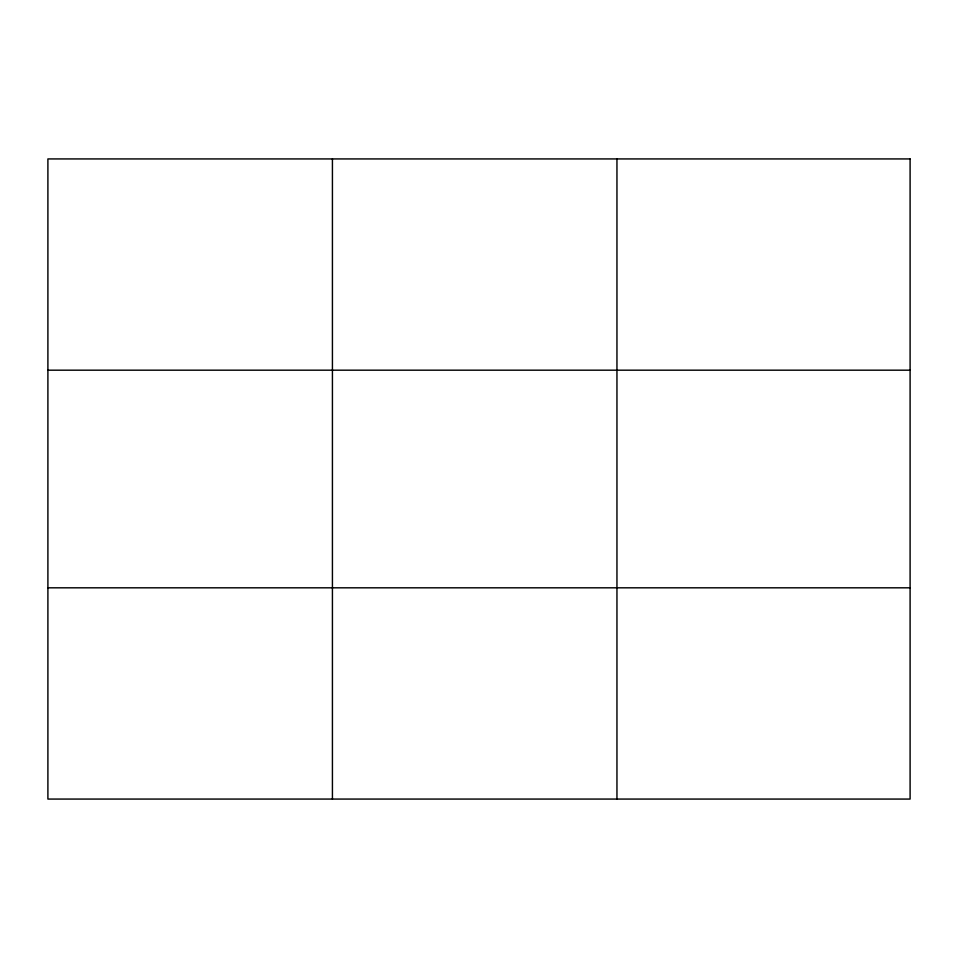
<?xml version="1.0" encoding="UTF-8"?>
<svg xmlns="http://www.w3.org/2000/svg" width="958" height="958" viewBox="0 0 958 958"><rect width="100%" height="100%" fill="white"/><g stroke="black" fill="none" stroke-linecap="round" stroke-linejoin="round"><path stroke-width="1.44" d="M332.426 158.932L332.426 799.068M616.952 158.932L616.952 799.068M47.9 370.183L910.1 370.183M47.9 587.817L910.1 587.817M910.1 158.932L910.1 799.068L47.9 799.068L47.9 158.932L910.1 158.932"/></g></svg>
